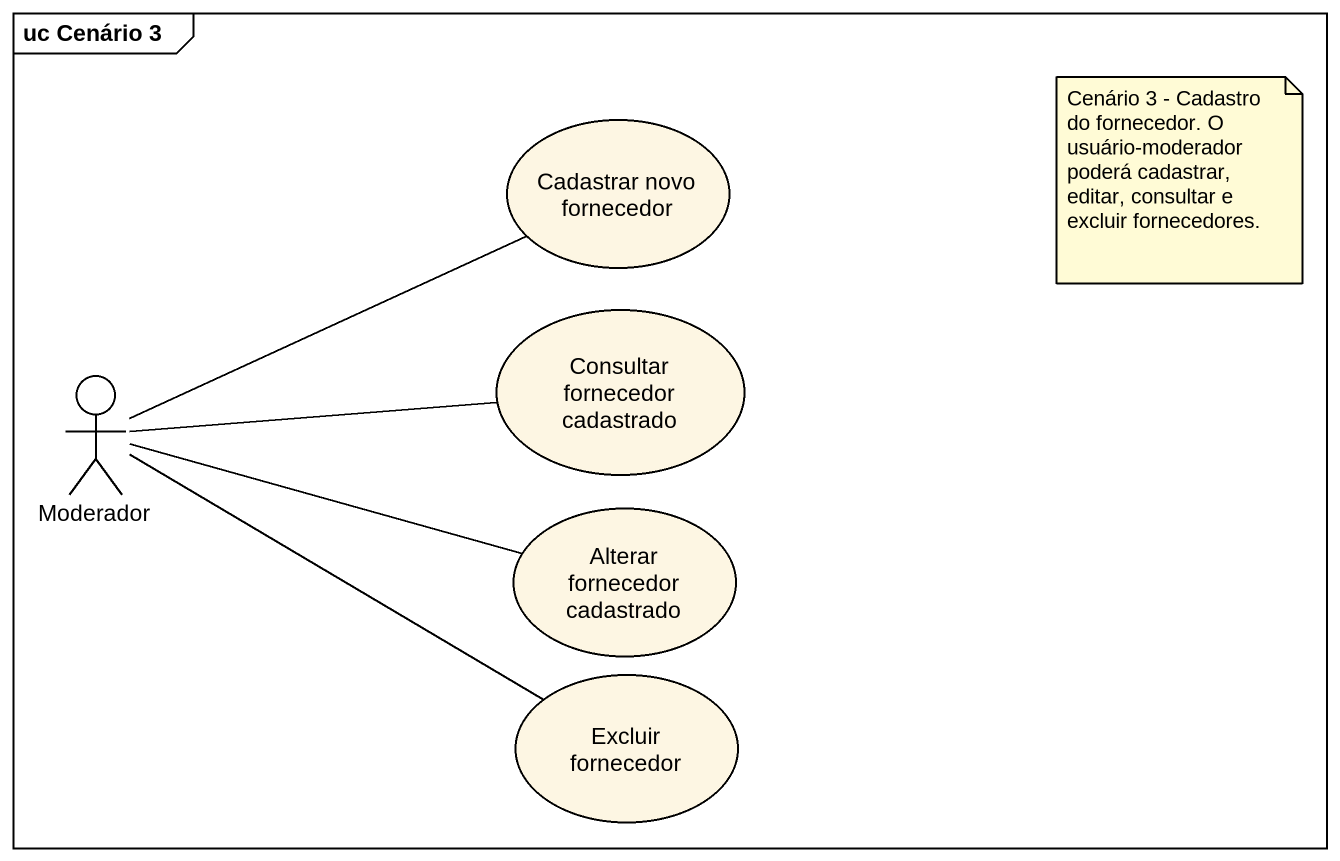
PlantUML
@startuml
mainframe uc Cenário 3
usecase "Cadastrar novo fornecedor" as Cadastrar_novo_fornecedor
usecase "Consultar fornecedor cadastrado" as Consultar_fornecedor
actor Moderador
usecase "Alterar fornecedor cadastrado" as Alterar_fornecedor
usecase "Excluir fornecedor" as Excluir_fornecedor
Moderador -right- Cadastrar_novo_fornecedor
Moderador -right- Consultar_fornecedor
Moderador -right- Alterar_fornecedor
Moderador -right- Excluir_fornecedor
note as N1
  Cenário 3 - Cadastro do fornecedor. O usuário-moderador poderá cadastrar, editar, consultar e excluir fornecedores.
end note
@enduml
